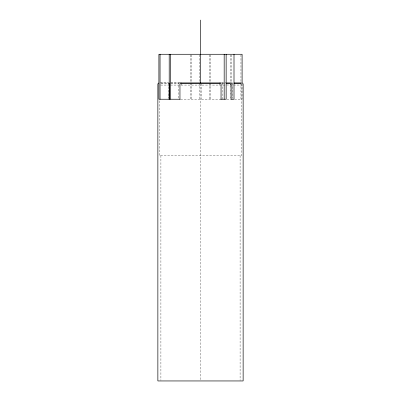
<?xml version="1.0" encoding="UTF-8"?>
<svg xmlns="http://www.w3.org/2000/svg" width="401" height="401" viewBox="0 0 401 401"><rect width="100%" height="100%" fill="white"/><g stroke="black" fill="none" stroke-linecap="round" stroke-linejoin="round"><path stroke-width="0.3" stroke-dasharray="2 1.5" d="M240.891 83.714L241.427 84.997M168.365 83.197L168.149 98.014M181.057 84.997L181.322 84.576A1.128 0.712 -90 0 0 181.397 83.714M160.31 82.867L168.59 82.867M170.796 82.867L179.407 82.867M221.593 82.867L225.748 82.867M160.861 83.017L169.247 83.017M170.666 83.017L179.698 83.017M221.302 83.017L225.397 83.017M231.753 83.017L232.991 83.017M161.092 83.197L168.671 83.197M170.841 83.197L178.696 83.197M222.304 83.197L224.665 83.197M160.676 85.077L169.127 85.077M170.53 85.077L225.512 85.077M226.585 84.997L241.618 85.077L241.618 155.578L159.382 155.578L159.382 100.049M180.65 99.232L220.294 99.232M226.846 99.232L231.793 99.232M234.625 99.232L242.099 99.232L242.099 83.624M230.76 84.997L230.495 84.576A1.128 0.712 -90 0 1 230.42 83.714M219.943 84.997L219.678 84.576A1.128 0.712 -90 0 1 219.603 83.714M232.635 83.197L232.851 98.014M240.956 54.897L240.956 99.232M240.094 155.578L240.094 380.323M231.793 54.897L231.793 82.375M230.886 85.077L230.886 99.232M230.65 54.897L230.65 99.232M222.4 99.232L222.4 84.004L222.034 83.017A1.173 0.742 -90 0 0 221.477 82.902M210.319 54.897L210.319 99.232M209.337 54.897L209.337 99.232M201.482 83.624L201.482 99.232M200.5 83.624L200.5 380.323M199.518 54.897L199.518 99.232M191.663 54.897L191.663 99.232M190.681 54.897L190.681 99.232M178.6 98.014L178.6 84.004L178.966 83.017A1.173 0.742 -90 0 1 179.523 82.902M160.906 155.578L160.906 380.323"/><path stroke-width="0.6" d="M169.352 83.197L169.137 99.232M158.435 83.017L157.864 84.004L157.864 380.95L243.136 380.95L243.136 84.004L242.565 83.017M180.821 83.017L220.179 83.017M226.585 83.017L230.76 83.017A1.178 0.747 -90 0 1 231.497 83.017L231.863 84.004L231.863 99.232M234.159 83.017L241.427 83.017M180.936 83.197L220.064 83.197M226.435 83.197L230.159 83.197M233.963 83.197L241.186 83.197M180.194 99.232L158.901 99.232L158.901 54.275L242.099 54.275L242.099 82.997M220.44 99.232L226.144 99.232L226.144 54.275M231.537 99.232L234.004 99.232L234.004 54.275M224.179 54.275L224.179 99.232M221.046 99.232L221.046 84.004L220.675 83.017A1.173 0.742 -90 0 0 219.943 83.017M200.5 20.05L200.5 82.997M179.954 99.232L179.954 84.004L180.325 83.017A1.173 0.742 -90 0 1 181.057 83.017M170.35 54.275L170.35 99.232M169.207 54.275L169.207 99.232M160.044 54.275L160.044 99.232"/></g></svg>
